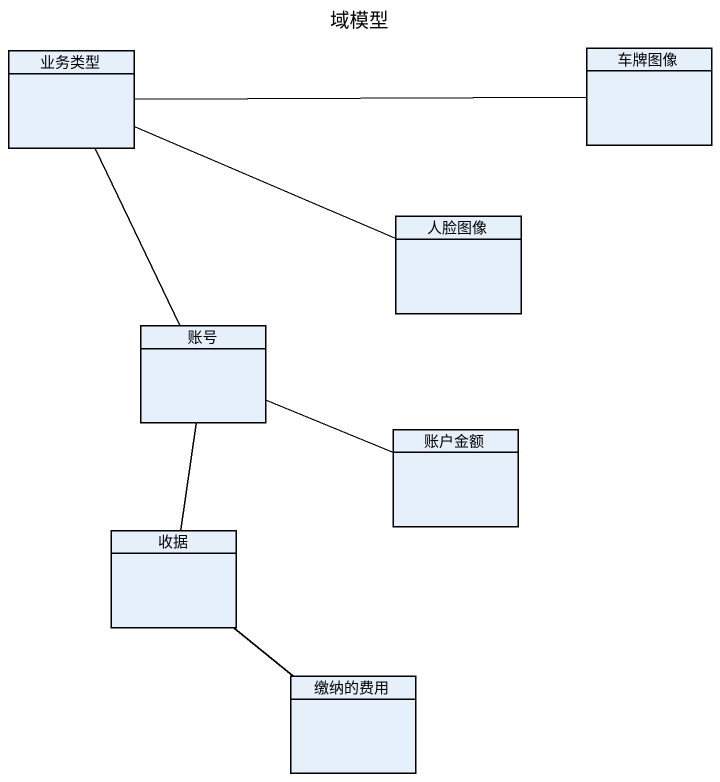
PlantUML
@startuml
title 域模型
hide circle
hide empty members
class 业务类型
class 车牌图像
class 人脸图像
class 账号
class 账户金额
class 收据
class 缴纳的费用
业务类型 -right- 车牌图像
业务类型 -right- 人脸图像
业务类型 -- 账号
账号 -right- 账户金额
账号 -- 收据
收据 -- 缴纳的费用
@enduml
